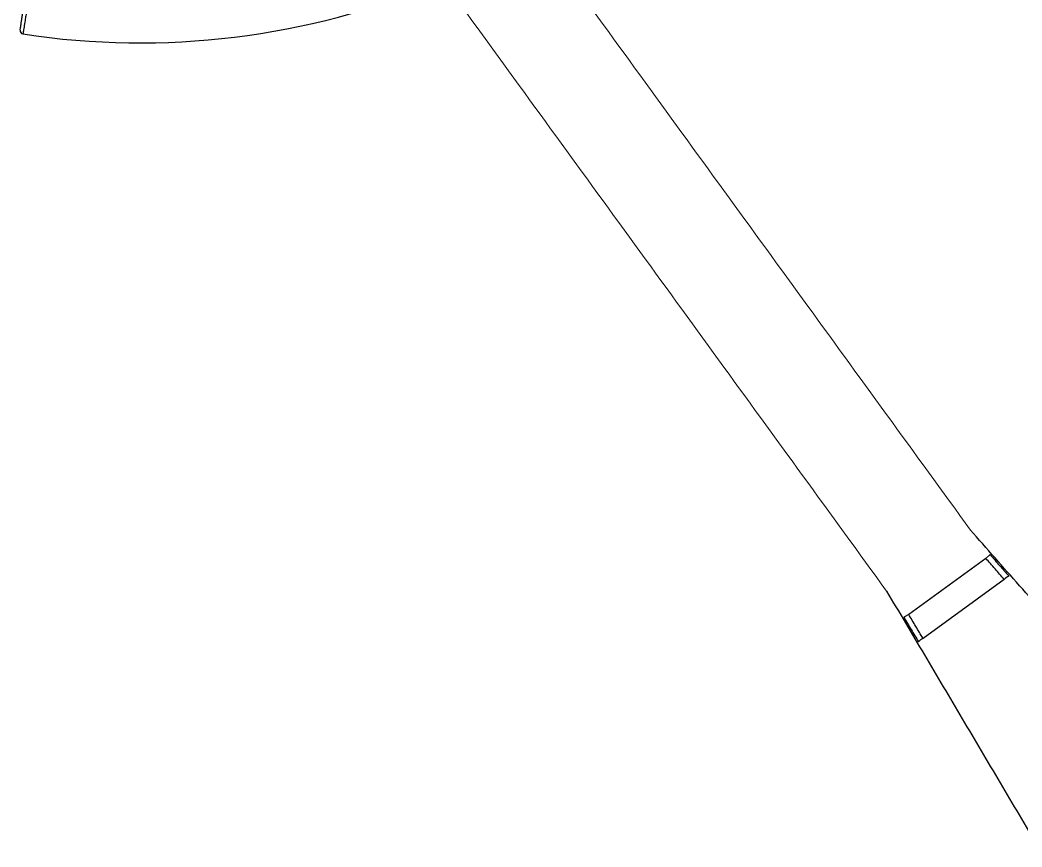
# Model space of a CAD drawing. Header units: millimetres. Extents: x -6176 to 11988, y -1403 to 10916.
# Drawn here: x -3260.5 to -2820.7, y 5683 to 6046 of the extents above; entities that cross this region are included whole.
import ezdxf

# ---------------------------------------------------------------- set-up
doc = ezdxf.new("R2010")
doc.units = ezdxf.units.MM

# ---------------------------------------------------------------- blocks, each defined once
blk = doc.blocks.new('A$C0C7161BE')
at = {"color": 0, "linetype": 'Continuous'}
for p, q in [((-1023.3, 328.24), (-1021.43, 329.89)), ((-1023.3, 328.24), (-1057.13, 303.66)), ((-1015.21, 319.02), (-1050.86, 293.12)), ((-1057.13, 303.66), (-1059.28, 302.39))]:
    blk.add_line(p, q, dxfattribs=at)
for centre, radius, start, end in [((-1394.49, 893.21), 338.69, 261.2528, 292.7763), ((-1445.76, 559.94), 1.5, 170.9863, 260.7828), ((-1010.83, 314.77), 6.1, 112.4648, 135.9514), ((-1048.19, 287.63), 6.1, 116.0486, 139.5352)]:
    blk.add_arc(centre, radius, start, end, dxfattribs=at)
at = {"color": 0, "linetype": 'Continuous', "lineweight": 15}
for points in [[(-1030.04, 340.69), (-1324.91, 746.55)], [(-1361.77, 719.77), (-1066.89, 313.91)]]:
    blk.add_open_spline(points, degree=1, dxfattribs=at)
at = {"color": 0, "linetype": 'Continuous'}
for points, knots in [([(-1443.08, 576.91), (-1443.09, 576.86), (-1443.11, 576.76), (-1443.22, 576.01), (-1443.38, 575.02), (-1443.59, 573.69), (-1443.97, 571.29), (-1444.36, 568.77), (-1444.73, 566.44), (-1445.12, 563.99), (-1445.53, 561.37), (-1445.85, 559.34), (-1445.99, 558.44), (-1445.98, 558.51), (-1445.98, 558.53)], [0, 0, 0, 0, 0.073953, 0.153854, 0.169253, 0.247439, 0.335001, 0.439703, 0.513541, 0.590081, 0.724057, 0.85794, 0.967143, 1, 1, 1, 1]), ([(-1447.24, 560.23), (-1447.24, 560.22), (-1447.25, 560.16), (-1447.12, 560.94), (-1446.85, 562.69), (-1446.49, 564.97), (-1446.15, 567.11), (-1445.83, 569.1), (-1445.5, 571.21), (-1445.19, 573.16), (-1445.02, 574.2), (-1444.9, 574.97), (-1444.81, 575.56), (-1444.8, 575.63), (-1444.79, 575.67)], [0, 0, 0, 0, 0.032022, 0.141762, 0.280839, 0.421654, 0.499753, 0.577761, 0.682676, 0.766635, 0.838946, 0.853044, 0.926653, 1, 1, 1, 1]), ([(-1021.43, 329.89), (-1020.04, 328.31), (-1017.27, 325.15), (-1014.53, 321.99), (-1013.16, 320.41)], [0, 0, 0, 0, 0.499008, 1, 1, 1, 1]), ([(-1015.21, 319.02), (-1016.55, 320.55), (-1019.23, 323.62), (-1021.94, 326.7), (-1023.3, 328.24)], [0, 0, 0, 0, 0.499025, 1, 1, 1, 1]), ([(-1050.86, 293.12), (-1051.91, 294.86), (-1054.01, 298.36), (-1056.09, 301.89), (-1057.13, 303.66)], [0, 0, 0, 0, 0.499025, 1, 1, 1, 1]), ([(-1059.28, 302.39), (-1058.21, 300.58), (-1056.07, 296.97), (-1053.91, 293.39), (-1052.83, 291.59)], [0, 0, 0, 0, 0.499008, 1, 1, 1, 1])]:
    blk.add_open_spline(points, degree=3, knots=knots, dxfattribs=at)
for points in [[(-943.72, 242.72), (-1030.04, 340.69)], [(-1066.89, 313.91), (-1000.39, 201.54)]]:
    blk.add_open_spline(points, degree=1, dxfattribs=at)

msp = doc.modelspace()

# ---------------------------------------------------------------- block references
at = {"color": 0}
msp.add_blockref('A$C0C7161BE', (-1813.26, 5481.48), dxfattribs=at)

doc.saveas('drawing.dxf')
